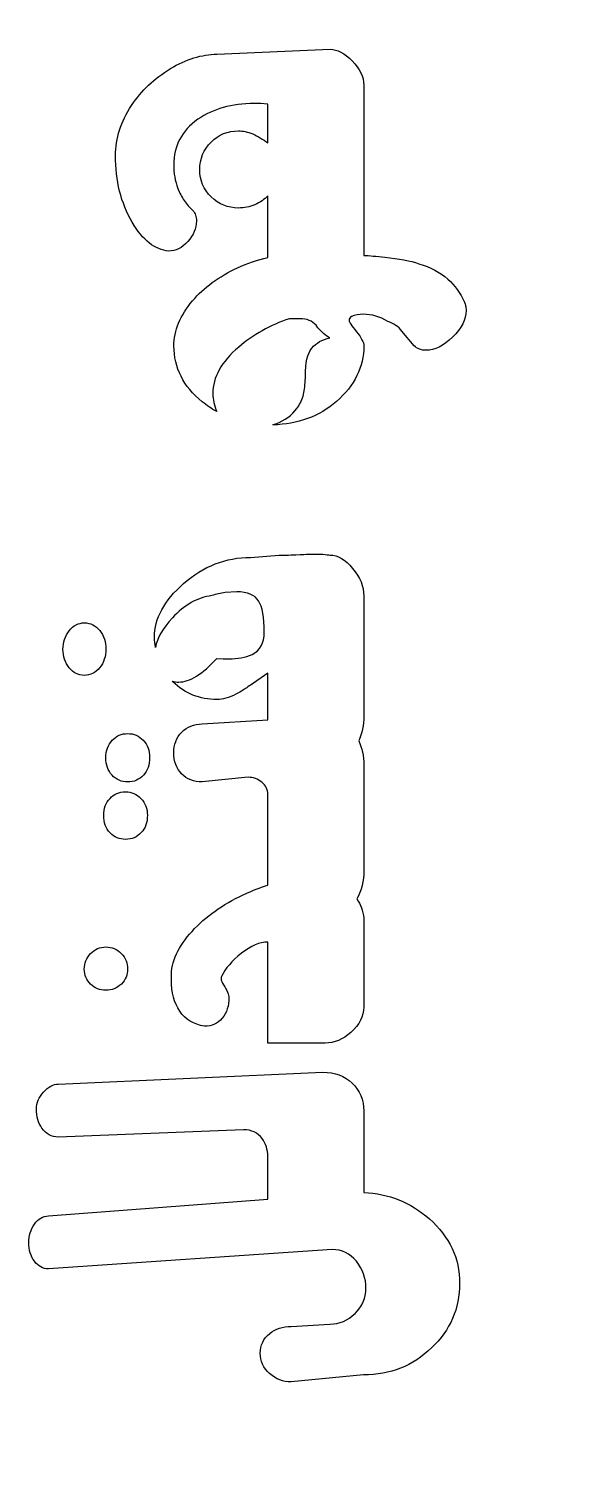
# Model space of a CAD drawing. Extents: x 0 to 920, y 577 to 1700.
# Drawn here: x 700 to 745.6, y 1382 to 1503.5 of the extents above; entities that cross this region are included whole.
import ezdxf

# ---------------------------------------------------------------- set-up
doc = ezdxf.new("R2010")
doc.units = 0
doc.layers.add('H0107_Printing', color=7, linetype='CONTINUOUS')

msp = doc.modelspace()

# ---------------------------------------------------------------- linework, layer by layer
at = {"layer": 'H0107_Printing', "color": 1}
for points in [[(715.817982, 1501.394462), (725.351982, 1501.807462)], [(728.189982, 1498.787463), (728.189982, 1484.452463)], [(720.101982, 1493.917463), (720.101982, 1497.185463), (719.522982, 1497.235463), (718.960982, 1497.235463)], [(720.101982, 1484.266463), (720.101982, 1489.460463)], [(722.812982, 1479.113463), (722.413982, 1479.113463), (721.922982, 1479.113463)], [(732.432982, 1476.834463), (731.392982, 1478.072463)], [(718.658982, 1459.009464), (721.054982, 1459.191464)], [(723.450982, 1459.273464), (723.698982, 1459.273464), (723.930982, 1459.273464), (724.111982, 1459.273464), (724.739982, 1459.273464)], [(717.490982, 1456.112464), (716.526982, 1456.042464)], [(728.189982, 1455.758464), (728.189982, 1445.657464)], [(715.812982, 1450.498464), (716.348982, 1450.462464), (716.811982, 1450.462464)], [(714.576982, 1444.980464), (720.101982, 1445.314464), (720.101982, 1449.272464), (718.911982, 1448.429464)], [(728.189982, 1441.530464), (728.189982, 1432.650464)], [(718.447982, 1440.490464), (714.577982, 1440.094464)], [(720.101982, 1431.397464), (720.101982, 1439.071464)], [(728.189982, 1428.640464), (728.189982, 1421.130464)], [(724.938982, 1418.093465), (720.101982, 1418.093465), (720.101982, 1426.610464)], [(711.981982, 1423.441464), (711.981982, 1424.134464)], [(702.459982, 1414.643465), (724.740982, 1415.650465)], [(728.189982, 1412.366465), (728.189982, 1405.549465)], [(718.053982, 1410.797465), (702.459982, 1410.187465)], [(701.632982, 1403.536465), (720.101982, 1404.948465), (720.101982, 1408.553465)], [(725.531982, 1400.711465), (701.631982, 1399.082465)], [(722.082982, 1394.226465), (725.334982, 1394.424465)], [(728.173982, 1390.149465), (722.082982, 1389.555465)]]:
    msp.add_lwpolyline(points, dxfattribs=at)
for points in [[(719.633982, 1478.106463)], [(704.652982, 1449.073464)], [(708.300982, 1440.094464)], [(708.119982, 1435.257464)], [(717.880982, 1425.661464)], [(706.468982, 1422.549464)]]:
    msp.add_lwpolyline(points, close=True, dxfattribs=at)
for points in [[(919.810977, 1445.653464), (919.810977, 1573.248461), (831.481979, 1661.578458), (703.886982, 1661.578458)], [(725.351982, 1501.807462), (725.944982, 1501.807462), (726.567982, 1501.479462), (727.216982, 1500.824462)], [(711.903982, 1500.189462), (712.564982, 1500.574462), (713.224982, 1500.871462), (713.885982, 1501.081462)], [(713.885982, 1501.081462), (714.546982, 1501.289462), (715.191982, 1501.394462), (715.817982, 1501.394462)], [(727.216982, 1500.824462), (727.865982, 1500.170462), (728.189982, 1499.491463), (728.189982, 1498.787463)], [(708.632982, 1497.086463), (709.458982, 1498.319463), (710.548982, 1499.353463), (711.903982, 1500.189462)], [(707.276982, 1492.877463), (707.276982, 1494.297463), (707.728982, 1495.700463), (708.632982, 1497.086463)], [(718.960982, 1497.235463), (717.064982, 1497.235463), (715.482982, 1496.794463), (714.213982, 1495.914463)], [(714.213982, 1495.914463), (712.858982, 1494.957463), (712.179982, 1493.676463), (712.179982, 1492.068463)], [(715.326982, 1493.992463), (715.960982, 1494.625463), (716.730982, 1494.941463), (717.635982, 1494.941463)], [(717.635982, 1494.941463), (718.000982, 1494.941463), (718.402982, 1494.852463), (718.843982, 1494.677463)], [(718.843982, 1494.677463), (719.263982, 1494.489463), (719.682982, 1494.236463), (720.101982, 1493.917463)], [(714.374982, 1491.656463), (714.374982, 1492.580463), (714.692982, 1493.359463), (715.326982, 1493.992463)], [(708.680982, 1487.249463), (707.744982, 1488.855463), (707.276982, 1490.732463), (707.276982, 1492.877463)], [(712.179982, 1492.068463), (712.179982, 1491.376463), (712.295982, 1490.715463), (712.529982, 1490.088463)], [(715.334982, 1489.378463), (714.694982, 1490.006463), (714.374982, 1490.765463), (714.374982, 1491.656463)], [(712.529982, 1490.088463), (712.673982, 1489.714463), (712.850982, 1489.373463), (713.062982, 1489.065463)], [(720.101982, 1489.460463), (719.826982, 1489.175463), (719.462982, 1488.922463), (719.009982, 1488.701463)], [(713.062982, 1489.065463), (713.273982, 1488.756463), (713.516982, 1488.481463), (713.794982, 1488.240463)], [(713.794982, 1488.240463), (713.905982, 1488.107463), (713.983982, 1487.973463), (714.027982, 1487.835463)], [(717.635982, 1488.438463), (716.742982, 1488.438463), (715.974982, 1488.752463), (715.334982, 1489.378463)], [(719.009982, 1488.701463), (718.567982, 1488.525463), (718.110982, 1488.438463), (717.635982, 1488.438463)], [(711.766982, 1484.807463), (710.611982, 1484.906463), (709.582982, 1485.719463), (708.680982, 1487.249463)], [(714.094982, 1487.332463), (714.094982, 1486.726463), (713.850982, 1486.154463), (713.362982, 1485.616463)], [(714.027982, 1487.835463), (714.071982, 1487.697463), (714.094982, 1487.530463), (714.094982, 1487.332463)], [(713.362982, 1485.616463), (712.875982, 1485.076463), (712.342982, 1484.807463), (711.766982, 1484.807463)], [(713.763982, 1480.623463), (714.730982, 1481.743463), (715.990982, 1482.668463), (717.540982, 1483.398463)], [(717.540982, 1483.398463), (718.404982, 1483.805463), (719.257982, 1484.086463), (720.101982, 1484.266463)], [(728.189982, 1484.452463), (728.194982, 1484.452463), (728.199982, 1484.452463), (728.204982, 1484.451463)], [(728.204982, 1484.451463), (728.660982, 1484.424463), (729.245982, 1484.372463), (729.960982, 1484.295463)], [(729.960982, 1484.295463), (731.148982, 1484.174463), (732.104982, 1483.992463), (732.830982, 1483.751463)], [(732.830982, 1483.751463), (733.787982, 1483.464463), (734.601982, 1483.029463), (735.272982, 1482.446463)], [(735.272982, 1482.446463), (735.865982, 1481.918463), (736.327982, 1481.275463), (736.656982, 1480.515463)], [(712.196982, 1476.819463), (712.196982, 1478.114463), (712.718982, 1479.382463), (713.763982, 1480.623463)], [(736.806982, 1479.806463), (736.806982, 1479.046463), (736.426982, 1478.298463), (735.667982, 1477.560463)], [(736.656982, 1480.515463), (736.701982, 1480.405463), (736.737982, 1480.298463), (736.764982, 1480.193463)], [(736.764982, 1480.193463), (736.791982, 1480.089463), (736.806982, 1479.959463), (736.806982, 1479.806463)], [(721.922982, 1479.113463), (721.124982, 1478.845463), (720.360982, 1478.508463), (719.633982, 1478.106463)], [(724.165982, 1478.558463), (723.858982, 1478.928463), (723.406982, 1479.113463), (722.812982, 1479.113463)], [(725.332982, 1477.510463), (725.004982, 1477.654463), (724.615982, 1478.004463), (724.165982, 1478.558463)], [(727.149982, 1479.294463), (727.018982, 1479.239463), (726.951982, 1479.134463), (726.951982, 1478.980463)], [(726.951982, 1478.980463), (726.951982, 1478.848463), (727.158982, 1478.529463), (727.570982, 1478.023463)], [(728.140982, 1479.492463), (727.777982, 1479.492463), (727.447982, 1479.426463), (727.149982, 1479.294463)], [(730.203982, 1478.881463), (729.554982, 1479.288463), (728.866982, 1479.492463), (728.140982, 1479.492463)], [(731.392982, 1478.072463), (731.105982, 1478.446463), (730.709982, 1478.716463), (730.203982, 1478.881463)], [(719.633982, 1478.106463), (718.906982, 1477.701463), (718.245982, 1477.241463), (717.652982, 1476.724463)], [(723.814982, 1476.632463), (724.179982, 1477.074463), (724.685982, 1477.366463), (725.332982, 1477.510463)], [(727.570982, 1478.023463), (727.983982, 1477.516463), (728.189982, 1477.121463), (728.189982, 1476.834463)], [(735.667982, 1477.560463), (734.907982, 1476.823463), (734.153982, 1476.455463), (733.405982, 1476.455463)], [(714.589982, 1472.117463), (712.994982, 1473.418463), (712.196982, 1474.986463), (712.196982, 1476.819463)], [(717.652982, 1476.724463), (716.196982, 1475.482463), (715.469982, 1474.179463), (715.469982, 1472.814463)], [(723.267982, 1474.305463), (723.267982, 1475.415463), (723.450982, 1476.189463), (723.814982, 1476.632463)], [(728.189982, 1476.834463), (728.189982, 1475.041463), (727.425982, 1473.481463), (725.895982, 1472.155463)], [(733.405982, 1476.455463), (733.020982, 1476.455463), (732.695982, 1476.581463), (732.432982, 1476.834463)], [(723.144982, 1472.887463), (723.226982, 1473.298463), (723.267982, 1473.770463), (723.267982, 1474.305463)], [(715.469982, 1472.814463), (715.469982, 1472.306463), (715.595982, 1471.798463), (715.802982, 1471.290463)], [(722.713982, 1471.778463), (722.919982, 1472.106463), (723.062982, 1472.477463), (723.144982, 1472.887463)], [(715.802982, 1471.290463), (715.379982, 1471.528463), (714.974982, 1471.803463), (714.589982, 1472.117463)], [(725.895982, 1472.155463), (724.416982, 1470.873463), (722.625982, 1470.217463), (720.529982, 1470.175463)], [(721.048982, 1470.375463), (721.767982, 1470.694463), (722.322982, 1471.162463), (722.713982, 1471.778463)], [(720.529982, 1470.175463), (720.702982, 1470.233463), (720.875982, 1470.299463), (721.048982, 1470.375463)], [(721.054982, 1459.191464), (721.418982, 1459.191464), (721.886982, 1459.205464), (722.459982, 1459.232464)], [(722.459982, 1459.232464), (723.032982, 1459.260464), (723.362982, 1459.273464), (723.450982, 1459.273464)], [(724.739982, 1459.273464), (725.014982, 1459.240464), (725.218982, 1459.218464), (725.351982, 1459.208464)], [(725.351982, 1459.208464), (725.988982, 1459.208464), (726.621982, 1458.833464), (727.249982, 1458.085464)], [(713.007982, 1456.798464), (714.681982, 1458.272464), (716.566982, 1459.009464), (718.658982, 1459.009464)], [(727.249982, 1458.085464), (727.876982, 1457.336464), (728.189982, 1456.561464), (728.189982, 1455.758464)], [(710.562982, 1452.275464), (710.562982, 1453.870464), (711.376982, 1455.378464), (713.007982, 1456.798464)], [(715.384982, 1455.792464), (714.172982, 1455.626464), (713.067982, 1454.999464), (712.068982, 1453.910464)], [(716.526982, 1456.042464), (716.146982, 1455.993464), (715.765982, 1455.911464), (715.384982, 1455.792464)], [(719.327982, 1455.349464), (719.006982, 1455.857464), (718.393982, 1456.112464), (717.490982, 1456.112464)], [(719.807982, 1452.701464), (719.807982, 1453.957464), (719.647982, 1454.839464), (719.327982, 1455.349464)], [(703.382982, 1452.828464), (703.734982, 1453.274464), (704.157982, 1453.496464), (704.652982, 1453.496464)], [(704.652982, 1453.496464), (705.170982, 1453.496464), (705.601982, 1453.282464), (705.948982, 1452.853464)], [(712.068982, 1453.910464), (711.250982, 1453.018464), (710.786982, 1452.193464), (710.638982, 1451.428464)], [(702.853982, 1451.269464), (702.853982, 1451.863464), (703.030982, 1452.383464), (703.382982, 1452.828464)], [(705.948982, 1452.853464), (706.295982, 1452.424464), (706.468982, 1451.896464), (706.468982, 1451.269464)], [(710.638982, 1451.428464), (710.598982, 1451.703464), (710.562982, 1451.981464), (710.562982, 1452.275464)], [(718.774982, 1450.819464), (719.463982, 1451.173464), (719.807982, 1451.801464), (719.807982, 1452.701464)], [(703.373982, 1449.717464), (703.027982, 1450.146464), (702.853982, 1450.663464), (702.853982, 1451.269464)], [(706.468982, 1451.269464), (706.468982, 1450.663464), (706.293982, 1450.146464), (705.940982, 1449.717464)], [(716.811982, 1450.462464), (717.572982, 1450.462464), (718.227982, 1450.581464), (718.774982, 1450.819464)], [(704.652982, 1449.073464), (704.146982, 1449.073464), (703.720982, 1449.288464), (703.373982, 1449.717464)], [(705.940982, 1449.717464), (705.588982, 1449.288464), (705.159982, 1449.073464), (704.652982, 1449.073464)], [(712.602982, 1448.508464), (713.529982, 1448.508464), (714.600982, 1449.172464), (715.812982, 1450.498464)], [(712.099982, 1448.537464), (712.085982, 1448.551464), (712.076982, 1448.567464), (712.061982, 1448.581464)], [(712.061982, 1448.581464), (712.231982, 1448.538464), (712.408982, 1448.508464), (712.602982, 1448.508464)], [(715.819982, 1447.043464), (714.365982, 1447.043464), (713.124982, 1447.540464), (712.099982, 1448.537464)], [(718.911982, 1448.429464), (718.559982, 1448.187464), (718.275982, 1447.995464), (718.060982, 1447.852464)], [(717.423982, 1447.489464), (716.839982, 1447.192464), (716.304982, 1447.043464), (715.819982, 1447.043464)], [(718.060982, 1447.852464), (717.845982, 1447.708464), (717.632982, 1447.587464), (717.423982, 1447.489464)], [(712.857982, 1444.286464), (713.309982, 1444.748464), (713.881982, 1444.980464), (714.576982, 1444.980464)], [(728.189982, 1445.657464), (728.189982, 1444.871464), (728.041982, 1444.173464), (727.758982, 1443.553464)], [(706.468982, 1442.140464), (706.468982, 1442.735464), (706.645982, 1443.222464), (706.997982, 1443.601464)], [(706.997982, 1443.601464), (707.349982, 1443.981464), (707.784982, 1444.171464), (708.300982, 1444.171464)], [(708.300982, 1444.171464), (708.818982, 1444.171464), (709.255982, 1443.981464), (709.613982, 1443.601464)], [(709.613982, 1443.601464), (709.971982, 1443.222464), (710.149982, 1442.735464), (710.149982, 1442.140464)], [(712.179982, 1442.553464), (712.179982, 1443.246464), (712.405982, 1443.824464), (712.857982, 1444.286464)], [(727.758982, 1443.553464), (728.037982, 1442.951464), (728.189982, 1442.282464), (728.189982, 1441.530464)], [(706.988982, 1440.663464), (706.641982, 1441.043464), (706.468982, 1441.535464), (706.468982, 1442.140464)], [(710.149982, 1442.140464), (710.149982, 1441.535464), (709.975982, 1441.043464), (709.629982, 1440.663464)], [(712.849982, 1440.787464), (712.402982, 1441.249464), (712.179982, 1441.838464), (712.179982, 1442.553464)], [(708.300982, 1440.094464), (707.772982, 1440.094464), (707.335982, 1440.283464), (706.988982, 1440.663464)], [(709.629982, 1440.663464), (709.283982, 1440.283464), (708.840982, 1440.094464), (708.300982, 1440.094464)], [(714.577982, 1440.094464), (713.871982, 1440.094464), (713.296982, 1440.325464), (712.849982, 1440.787464)], [(719.597982, 1440.077464), (719.261982, 1440.352464), (718.878982, 1440.490464), (718.447982, 1440.490464)], [(720.101982, 1439.071464), (720.101982, 1439.467464), (719.934982, 1439.803464), (719.597982, 1440.077464)], [(706.287982, 1437.288464), (706.287982, 1437.871464), (706.463982, 1438.344464), (706.815982, 1438.707464)], [(706.815982, 1438.707464), (707.145982, 1439.081464), (707.580982, 1439.269464), (708.119982, 1439.269464)], [(708.119982, 1439.269464), (708.625982, 1439.269464), (709.059982, 1439.079464), (709.423982, 1438.699464)], [(709.423982, 1438.699464), (709.786982, 1438.320464), (709.967982, 1437.849464), (709.967982, 1437.288464)], [(706.823982, 1435.811464), (706.465982, 1436.179464), (706.287982, 1436.671464), (706.287982, 1437.288464)], [(709.967982, 1437.288464), (709.967982, 1436.694464), (709.794982, 1436.206464), (709.447982, 1435.827464)], [(708.119982, 1435.257464), (707.612982, 1435.257464), (707.181982, 1435.441464), (706.823982, 1435.811464)], [(709.447982, 1435.827464), (709.101982, 1435.447464), (708.658982, 1435.257464), (708.119982, 1435.257464)], [(728.189982, 1432.650464), (728.189982, 1431.734464), (727.991982, 1430.935464), (727.607982, 1430.245464)], [(718.673982, 1430.877464), (719.152982, 1431.079464), (719.628982, 1431.249464), (720.101982, 1431.397464)], [(714.178982, 1427.980464), (715.390982, 1429.157464), (716.888982, 1430.122464), (718.673982, 1430.877464)], [(727.607982, 1430.245464), (727.919982, 1429.767464), (728.114982, 1429.232464), (728.189982, 1428.640464)], [(711.981982, 1424.134464), (712.168982, 1425.455464), (712.901982, 1426.737464), (714.178982, 1427.980464)], [(720.101982, 1426.610464), (719.417982, 1426.610464), (718.676982, 1426.294464), (717.880982, 1425.661464)], [(704.652982, 1424.332464), (704.652982, 1424.827464), (704.828982, 1425.262464), (705.180982, 1425.636464)], [(705.180982, 1425.636464), (705.533982, 1426.010464), (705.962982, 1426.197464), (706.468982, 1426.197464)], [(706.468982, 1426.197464), (706.975982, 1426.197464), (707.406982, 1426.013464), (707.764982, 1425.645464)], [(707.764982, 1425.645464), (708.122982, 1425.276464), (708.300982, 1424.838464), (708.300982, 1424.332464)], [(717.880982, 1425.661464), (717.085982, 1425.028464), (716.526982, 1424.382464), (716.207982, 1423.721464)], [(705.172982, 1423.069464), (704.826982, 1423.416464), (704.652982, 1423.837464), (704.652982, 1424.332464)], [(708.300982, 1424.332464), (708.300982, 1423.859464), (708.124982, 1423.435464), (707.772982, 1423.061464)], [(706.468982, 1422.549464), (705.951982, 1422.549464), (705.519982, 1422.723464), (705.172982, 1423.069464)], [(707.772982, 1423.061464), (707.398982, 1422.720464), (706.963982, 1422.549464), (706.468982, 1422.549464)], [(712.682982, 1420.791464), (712.215982, 1421.479464), (711.981982, 1422.363464), (711.981982, 1423.441464)], [(716.207982, 1423.721464), (716.184982, 1423.699464), (716.174982, 1423.633464), (716.174982, 1423.523464)], [(716.174982, 1423.523464), (716.174982, 1423.369464), (716.241982, 1423.193464), (716.377982, 1422.995464)], [(716.377982, 1422.995464), (716.682982, 1422.533464), (716.833982, 1422.181464), (716.833982, 1421.939464)], [(716.833982, 1421.939464), (716.833982, 1421.234464), (716.645982, 1420.654464), (716.268982, 1420.198464)], [(714.786982, 1419.513465), (713.852982, 1419.678465), (713.150982, 1420.104464), (712.682982, 1420.791464)], [(728.189982, 1421.130464), (728.189982, 1420.360464), (727.827982, 1419.650465), (727.100982, 1419.001465)], [(716.268982, 1420.198464), (715.891982, 1419.741465), (715.397982, 1419.513465), (714.786982, 1419.513465)], [(727.100982, 1419.001465), (726.429982, 1418.396465), (725.708982, 1418.093465), (724.938982, 1418.093465)], [(724.740982, 1415.650465), (725.741982, 1415.650465), (726.567982, 1415.342465), (727.216982, 1414.726465)], [(701.228982, 1413.975465), (701.630982, 1414.420465), (702.040982, 1414.643465), (702.459982, 1414.643465)], [(727.216982, 1414.726465), (727.865982, 1414.110465), (728.189982, 1413.323465), (728.189982, 1412.366465)], [(700.626982, 1412.580465), (700.626982, 1413.064465), (700.826982, 1413.529465), (701.228982, 1413.975465)], [(701.088982, 1410.930465), (700.780982, 1411.347465), (700.626982, 1411.897465), (700.626982, 1412.580465)], [(702.459982, 1410.187465), (701.898982, 1410.187465), (701.440982, 1410.434465), (701.088982, 1410.930465)], [(703.886982, 1164.868471), (831.481979, 1164.868471), (919.810977, 1283.412468), (919.810977, 1411.007465)], [(719.623982, 1410.054465), (719.248982, 1410.550465), (718.725982, 1410.797465), (718.053982, 1410.797465)], [(720.101982, 1408.553465), (720.101982, 1409.136465), (719.942982, 1409.637465), (719.623982, 1410.054465)], [(728.189982, 1405.549465), (728.189982, 1405.537465), (728.187982, 1405.527465), (728.187982, 1405.515465)], [(728.187982, 1405.515465), (730.276982, 1405.426465), (732.119982, 1404.689465), (733.710982, 1403.288465)], [(700.452982, 1402.843465), (700.765982, 1403.304465), (701.159982, 1403.536465), (701.632982, 1403.536465)], [(733.710982, 1403.288465), (735.410982, 1401.792465), (736.260982, 1399.981465), (736.260982, 1397.858465)], [(699.981983, 1401.309465), (699.981983, 1401.869465), (700.138982, 1402.381465), (700.452982, 1402.843465)], [(700.452982, 1399.717465), (700.138982, 1400.141465), (699.981983, 1400.671465), (699.981983, 1401.309465)], [(701.631982, 1399.082465), (701.159982, 1399.082465), (700.765982, 1399.294465), (700.452982, 1399.717465)], [(727.562982, 1399.718465), (727.023982, 1400.380465), (726.346982, 1400.711465), (725.531982, 1400.711465)], [(728.371982, 1397.435465), (728.371982, 1398.295465), (728.101982, 1399.056465), (727.562982, 1399.718465)], [(727.455982, 1395.326465), (728.066982, 1395.927465), (728.371982, 1396.630465), (728.371982, 1397.435465)], [(736.260982, 1397.858465), (736.260982, 1395.745465), (735.471982, 1393.932465), (733.892982, 1392.419465)], [(725.334982, 1394.424465), (726.138982, 1394.424465), (726.844982, 1394.725465), (727.455982, 1395.326465)], [(719.474982, 1391.982465), (719.474982, 1392.653465), (719.739982, 1393.203465), (720.267982, 1393.632465)], [(720.267982, 1393.632465), (720.751982, 1394.029465), (721.356982, 1394.226465), (722.082982, 1394.226465)], [(733.892982, 1392.419465), (732.313982, 1390.906465), (730.407982, 1390.149465), (728.173982, 1390.149465)], [(720.259982, 1390.265465), (719.736982, 1390.738465), (719.474982, 1391.310465), (719.474982, 1391.982465)], [(722.082982, 1389.555465), (721.389982, 1389.555465), (720.781982, 1389.792465), (720.259982, 1390.265465)]]:
    msp.add_open_spline(points, degree=3, dxfattribs=at)

doc.saveas('drawing.dxf')
